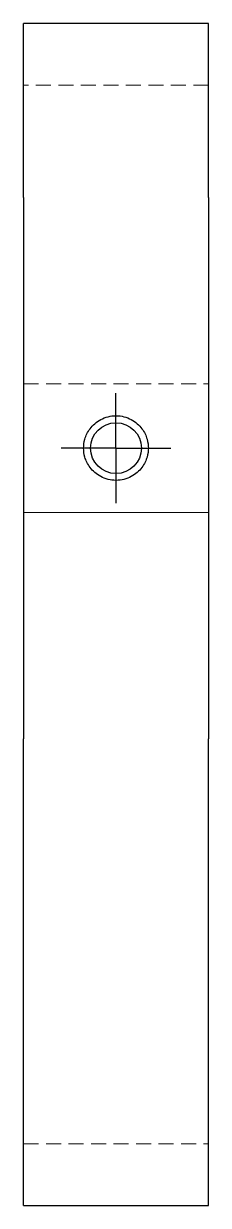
# Model space of a CAD drawing. Header units: millimetres. Extents: x 55 to 231, y 7 to 166.
# Drawn here: x 215.2 to 230.8, y 7 to 107 of the extents above.
import ezdxf

# ---------------------------------------------------------------- set-up
doc = ezdxf.new("R2010")
doc.units = ezdxf.units.MM
doc.linetypes.add('HIDDEN', pattern=[1.905, 1.27, -0.635])
doc.layers.add('10', color=7, linetype='Continuous')

# ---------------------------------------------------------------- blocks, each defined once
blk = doc.blocks.new('SW_CENTERMARKSYMBOL_0')
at = {"layer": '10', "color": 0}
for p, q in [((0, 2.5), (0, 4.65)), ((0, 0), (0, 2.5)), ((-2.5, 0), (-4.65, 0)), ((0, 0), (-2.5, 0)), ((0, 0), (0, -2.5)), ((0, 0), (2.5, 0)), ((2.5, 0), (4.65, 0)), ((0, -2.5), (0, -4.65))]:
    blk.add_line(p, q, dxfattribs=at)

msp = doc.modelspace()

# ---------------------------------------------------------------- linework, layer by layer
at = {"color": 7, "linetype": 'Continuous', "lineweight": 25}
for p, q in [((230.82, 107), (215.18, 107)), ((215.18, 92.3), (215.18, 107)), ((230.82, 92.3), (230.82, 107)), ((215.18, 92.3), (215.18, 46.47)), ((230.82, 92.3), (230.82, 46.47)), ((215.18, 7), (230.82, 7))]:
    msp.add_line(p, q, dxfattribs=at)
at = {"color": 7, "linetype": 'HIDDEN', "lineweight": 18}
for p, q in [((230.82, 101.78), (215.18, 101.78)), ((215.18, 76.53), (230.82, 76.53)), ((230.82, 65.63), (215.18, 65.63)), ((215.18, 65.63), (230.82, 65.63)), ((215.18, 12.22), (230.82, 12.22))]:
    msp.add_line(p, q, dxfattribs=at)
at = {"color": 7, "linetype": 'Continuous', "lineweight": 25}
msp.add_circle((223, 71.08), 2.15, dxfattribs=at)
for points, knots in [([(220.26, 71.08), (220.26, 71.31), (220.29, 71.57), (220.45, 72.13), (220.59, 72.43), (221.03, 73.02), (221.33, 73.3), (221.9, 73.6), (222.11, 73.68), (222.55, 73.79), (222.77, 73.82), (223.23, 73.82), (223.46, 73.79), (223.89, 73.68), (224.1, 73.6), (224.67, 73.3), (224.97, 73.02), (225.41, 72.43), (225.55, 72.13), (225.71, 71.57), (225.74, 71.31), (225.74, 71.08)], [0, 0, 0, 0, 0.125, 0.125, 0.25, 0.25, 0.375, 0.375, 0.4375, 0.4375, 0.5, 0.5, 0.5625, 0.5625, 0.625, 0.625, 0.75, 0.75, 0.875, 0.875, 1, 1, 1, 1]), ([(225.74, 71.08), (225.74, 70.85), (225.71, 70.6), (225.55, 70.04), (225.41, 69.73), (224.97, 69.15), (224.67, 68.87), (224.1, 68.57), (223.89, 68.48), (223.46, 68.37), (223.23, 68.35), (222.77, 68.35), (222.55, 68.37), (222.11, 68.48), (221.9, 68.57), (221.33, 68.87), (221.03, 69.15), (220.59, 69.73), (220.45, 70.04), (220.29, 70.6), (220.26, 70.85), (220.26, 71.08)], [0, 0, 0, 0, 0.125, 0.125, 0.25, 0.25, 0.375, 0.375, 0.4375, 0.4375, 0.5, 0.5, 0.5625, 0.5625, 0.625, 0.625, 0.75, 0.75, 0.875, 0.875, 1, 1, 1, 1]), ([(215.18, 7), (215.18, 7), (215.18, 7.54), (215.18, 9.87), (215.18, 13.39), (215.18, 19.2), (215.18, 26.2), (215.18, 33.54), (215.18, 38.84), (215.18, 42.67), (215.18, 45.09), (215.18, 46.01), (215.18, 46.47)], [0, 0, 0, 0, 0.03125, 0.0625, 0.09375, 0.125, 0.1875, 0.21875, 0.25, 0.27499, 0.282803, 0.290615, 0.290615, 0.290615, 0.290615]), ([(230.82, 7), (230.82, 7), (230.82, 7.54), (230.82, 9.87), (230.82, 13.39), (230.82, 19.2), (230.82, 26.2), (230.82, 33.54), (230.82, 38.84), (230.82, 42.67), (230.82, 45.09), (230.82, 46.01), (230.82, 46.47)], [0, 0, 0, 0, 0.03125, 0.0625, 0.09375, 0.125, 0.1875, 0.21875, 0.25, 0.27499, 0.282803, 0.290615, 0.290615, 0.290615, 0.290615])]:
    msp.add_open_spline(points, degree=3, knots=knots, dxfattribs=at)

# ---------------------------------------------------------------- block references
at = {"layer": '10'}
msp.add_blockref('SW_CENTERMARKSYMBOL_0', (223, 71.08), dxfattribs=at)

doc.saveas('drawing.dxf')
